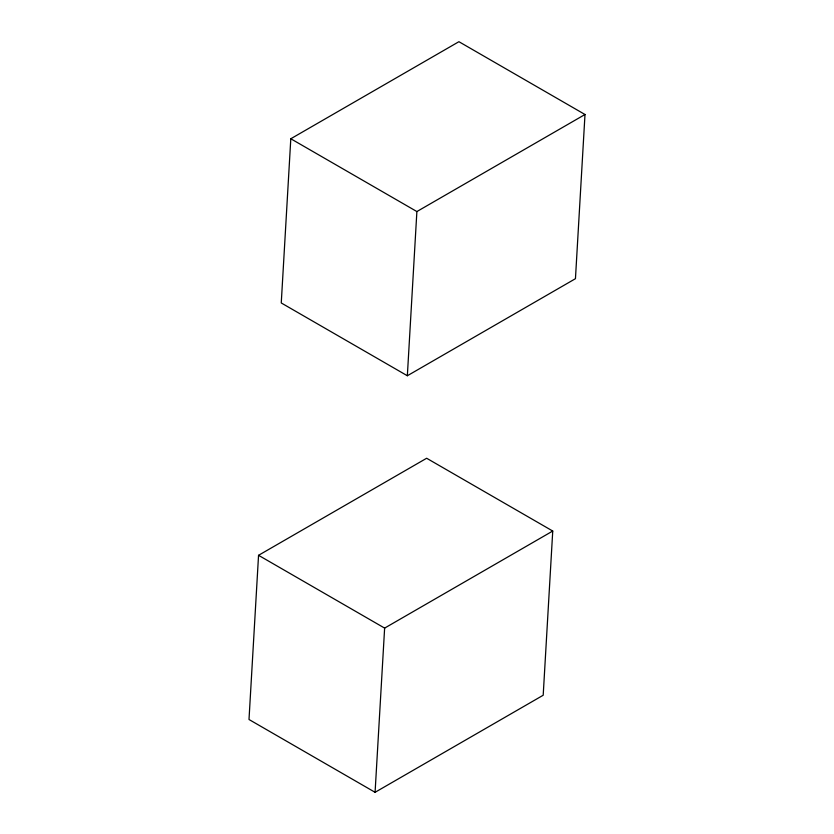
<?xml version="1.0" encoding="UTF-8"?>
<svg xmlns="http://www.w3.org/2000/svg" width="834" height="834" viewBox="0 0 834 834"><rect width="100%" height="100%" fill="white"/><g stroke="black" fill="none" stroke-linecap="round" stroke-linejoin="round"><path stroke-width="1.25" d="M258.55 555.308L249.001 719.502L375.081 792.3L543.195 695.243L552.744 531.039L426.654 458.252L258.55 555.308L384.63 628.106L552.744 531.039M290.805 138.757L281.256 302.961L407.346 375.748L575.45 278.692L584.999 114.498L458.919 41.7L290.805 138.757L416.885 211.555L584.999 114.498M375.081 792.3L384.63 628.106M407.346 375.748L416.885 211.555"/></g></svg>
